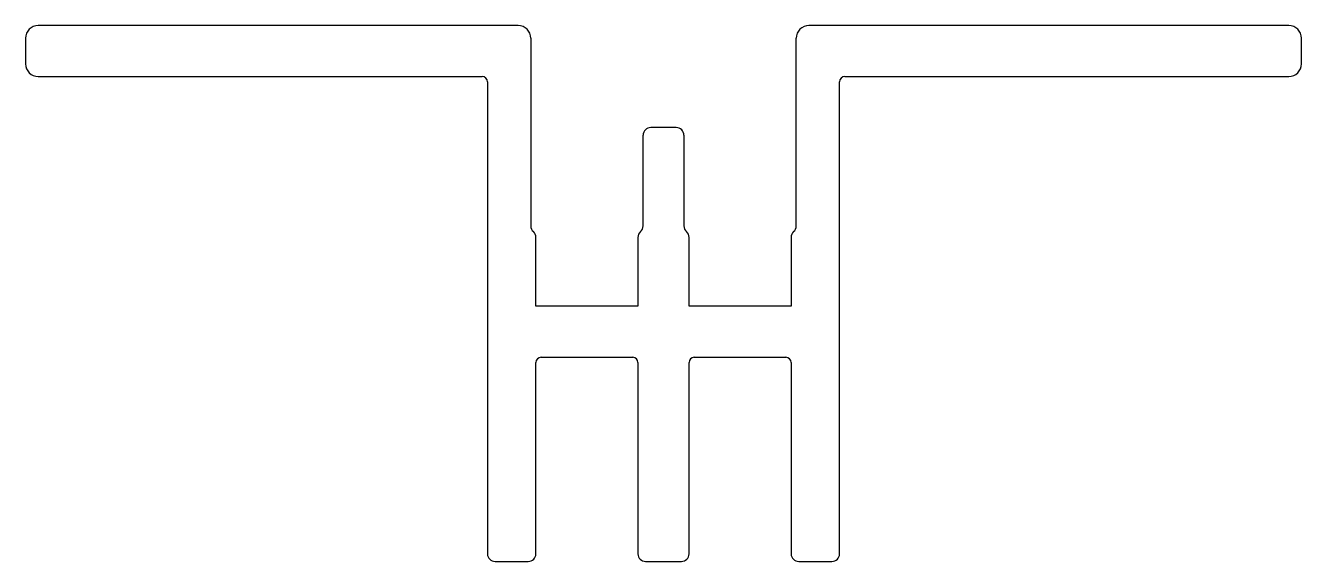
# Model space of a CAD drawing. Extents: x 325.6 to 375.6, y 643 to 664.
import ezdxf

# ---------------------------------------------------------------- set-up
doc = ezdxf.new("R2010")
doc.units = 0
doc.layers.get('0').update_dxf_attribs({"linetype": 'CONTINUOUS'})

msp = doc.modelspace()

# ---------------------------------------------------------------- linework, layer by layer
for p, q in [((344.872, 663.951), (326.072, 663.951)), ((375.072, 663.951), (356.272, 663.951)), ((325.572, 663.451), (325.572, 662.451)), ((345.372, 663.451), (345.372, 656.098)), ((355.772, 656.098), (355.772, 663.451)), ((375.572, 662.451), (375.572, 663.451)), ((326.072, 661.951), (343.472, 661.951)), ((343.672, 661.751), (343.672, 643.251)), ((357.472, 643.251), (357.472, 661.751)), ((357.672, 661.951), (375.072, 661.951)), ((349.772, 656.098), (349.772, 659.651)), ((351.072, 659.951), (350.072, 659.951)), ((351.372, 659.651), (351.372, 656.098)), ((345.572, 652.951), (345.572, 655.651)), ((349.572, 655.651), (349.572, 652.951)), ((351.572, 652.951), (351.572, 655.651)), ((355.572, 655.651), (355.572, 652.951)), ((349.572, 652.951), (345.572, 652.951)), ((355.572, 652.951), (351.572, 652.951)), ((345.572, 643.251), (345.572, 650.751)), ((345.772, 650.951), (349.372, 650.951)), ((349.572, 650.751), (349.572, 643.251)), ((351.572, 643.251), (351.572, 650.751)), ((351.772, 650.951), (355.372, 650.951)), ((355.572, 650.751), (355.572, 643.251)), ((343.972, 642.951), (345.272, 642.951)), ((349.872, 642.951), (351.272, 642.951)), ((355.872, 642.951), (357.172, 642.951))]:
    msp.add_line(p, q)
for centre, radius, start, end in [((326.072, 663.451), 0.5, 90, 180), ((344.872, 663.451), 0.5, 0, 90), ((356.272, 663.451), 0.5, 90, 180), ((375.072, 663.451), 0.5, 0, 90), ((326.072, 662.451), 0.5, 180, 270), ((375.072, 662.451), 0.5, 270, 0), ((343.472, 661.751), 0.2, 0, 90), ((357.672, 661.751), 0.2, 90, 180), ((350.072, 659.651), 0.3, 90, 180), ((351.072, 659.651), 0.3, 0, 90), ((345.672, 656.098), 0.3, 180, 228.1897), ((349.472, 656.098), 0.3, 311.8103, 0), ((351.672, 656.098), 0.3, 180, 228.1897), ((355.472, 656.098), 0.3, 311.8103, 0), ((345.272, 655.651), 0.3, 0, 48.1897), ((349.872, 655.651), 0.3, 131.8103, 180), ((351.272, 655.651), 0.3, 0, 48.1897), ((355.872, 655.651), 0.3, 131.8103, 180), ((345.772, 650.751), 0.2, 90, 180), ((349.372, 650.751), 0.2, 0, 90), ((351.772, 650.751), 0.2, 90, 180), ((355.372, 650.751), 0.2, 0, 90), ((343.972, 643.251), 0.3, 180, 270), ((345.272, 643.251), 0.3, 270, 0), ((349.872, 643.251), 0.3, 180, 270), ((351.272, 643.251), 0.3, 270, 0), ((355.872, 643.251), 0.3, 180, 270), ((357.172, 643.251), 0.3, 270, 0)]:
    msp.add_arc(centre, radius, start, end)

doc.saveas('drawing.dxf')
